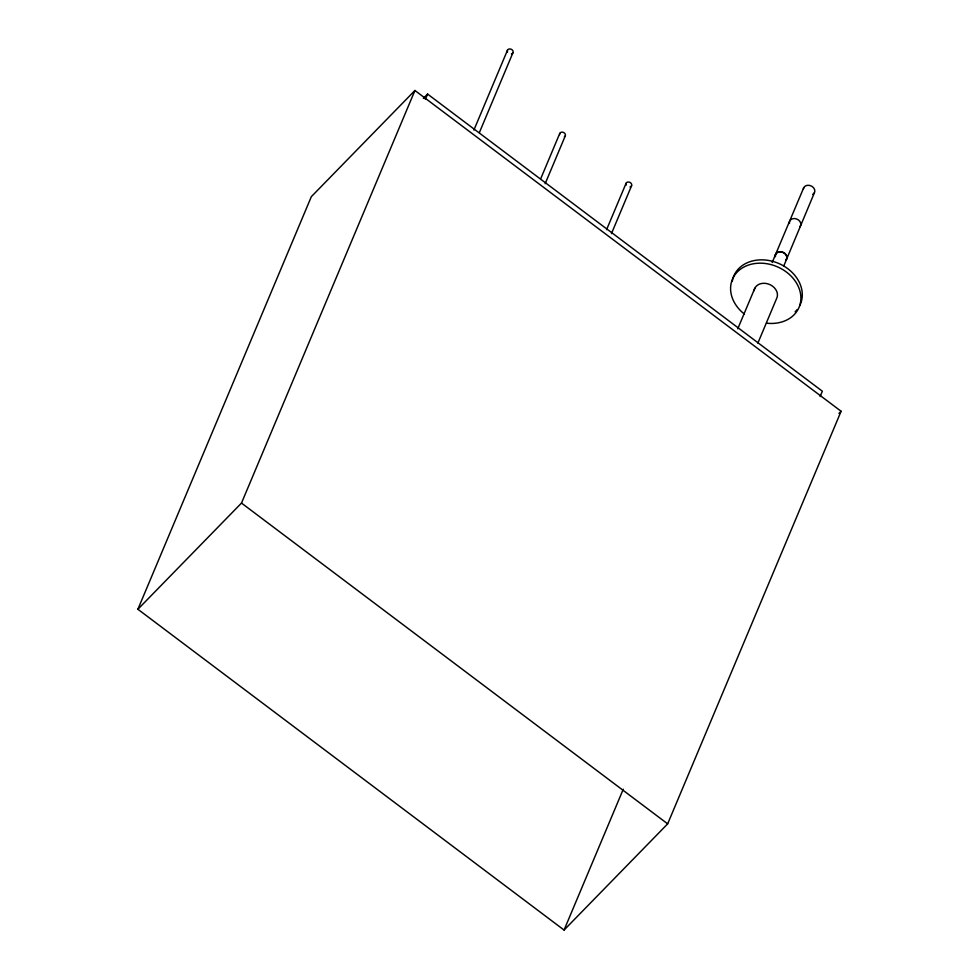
<?xml version="1.0" encoding="UTF-8"?>
<svg xmlns="http://www.w3.org/2000/svg" width="979" height="979" viewBox="0 0 979 979"><rect width="100%" height="100%" fill="white"/><g stroke="black" fill="none" stroke-linecap="round" stroke-linejoin="round"><path stroke-width="1.47" d="M137.892 609.256L311.334 196.669L414.937 90.484L841.108 411.266L667.666 823.853L564.063 930.05L137.892 609.256L241.495 503.071L414.937 90.484M425.339 99.393L427.578 94.07L822.348 391.221L820.121 396.544M473.909 130.06L507.477 50.198M479.38 132.581L512.947 52.719M540.873 178.362L559.792 133.377M545.168 183.697L565.262 135.897M606.576 229.673L626.083 183.269M611.459 233.602L631.553 185.802M737.75 328.822L754.809 288.267M772.162 262.507L803.735 187.699M783.677 266.178L814.455 192.643M757.868 343.127L776.677 298.375A12.054 9.655 22.8 0 0 768.491 284.057A12.054 9.655 22.8 0 0 754.087 290.69M564.063 930.05L623.256 789.233M423.32 98.414L427.578 94.07M838.966 413.456L841.108 411.266M241.495 503.071L667.666 823.853M785.856 260.279A6.021 4.822 22.8 0 0 782.502 252.08A6.021 4.822 22.8 0 0 775.331 256.706A5.911 4.724 22.8 0 1 782.478 252.178A5.911 4.724 22.8 0 1 785.77 260.206M789.441 223.432A5.911 4.724 22.8 0 1 796.465 218.904A5.911 4.724 22.8 0 1 799.757 226.944M803.392 188.886A5.911 4.724 22.8 0 1 811.848 186.279A5.911 4.724 22.8 0 1 812.705 194.442M797.175 309.535A36.15 28.954 22.8 0 1 795.107 311.824M732.255 281.475A36.15 28.954 22.8 0 1 776.127 262.433A36.15 28.954 22.8 0 1 799.672 305.693M744.419 314.1A36.15 28.954 22.8 0 1 745.288 266.337A36.15 28.954 22.8 0 1 799.109 288.438A36.15 28.954 22.8 0 1 766.52 323.18M507.538 52.107A3.01 2.411 22.8 0 1 509.031 49.036A3.01 2.411 22.8 0 1 512.898 50.822A3.01 2.411 22.8 0 1 511.405 53.894M559.633 134.625A3.01 2.411 22.8 0 1 563.574 132.459A3.01 2.411 22.8 0 1 564.357 136.815M626.132 185.178A3.01 2.411 22.8 0 1 627.625 182.106A3.01 2.411 22.8 0 1 631.492 183.893A3.01 2.411 22.8 0 1 629.999 186.965"/></g></svg>
